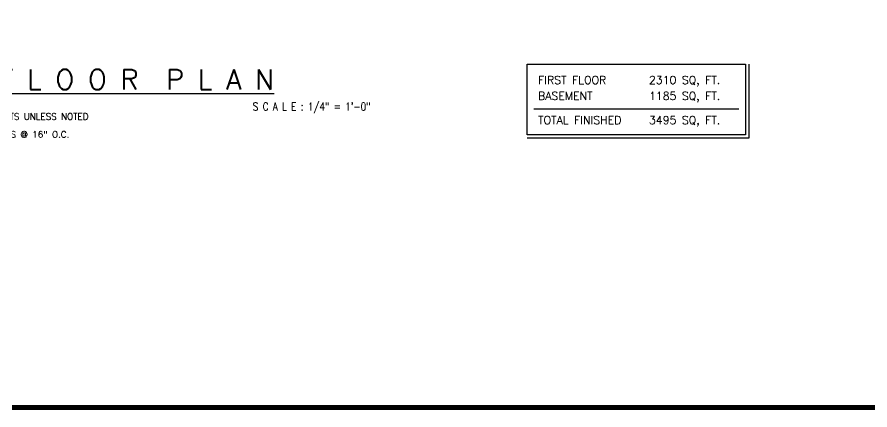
# Model space of a CAD drawing. Header units: inches. Extents: x -2 to 1640, y -2 to 1106.
# Drawn here: x 694 to 1206, y -2 to 234 of the extents above; entities that cross this region are included whole.
import ezdxf

# ---------------------------------------------------------------- set-up
doc = ezdxf.new("R2010")
doc.units = ezdxf.units.IN
doc.header["$LTSCALE"] = 14.4
doc.header["$MEASUREMENT"] = 0
doc.layers.add('A-ANNO-TEXT', color=7, linetype='Continuous')
doc.layers.add('A-ANNO-TTLB', color=6, linetype='Continuous')
doc.styles.add('RS', font='romans.shx', dxfattribs={"width": 0.9})

msp = doc.modelspace()

# ---------------------------------------------------------------- linework, layer by layer
at = {"layer": 'A-ANNO-TEXT'}
for p, q in [((1000.26592, 205.96951), (1131.26592, 205.96951)), ((1000.26592, 163.46951), (1000.26592, 205.96951)), ((1131.26592, 205.96951), (1131.26592, 163.46951)), ((1133.26592, 205.96951), (1133.26592, 161.46951)), ((1127.26592, 178.96951), (1004.26592, 178.96951)), ((1131.26592, 163.46951), (1000.26592, 163.46951)), ((1133.26592, 161.46951), (1000.26592, 161.46951))]:
    msp.add_line(p, q, dxfattribs=at)
at = {"layer": 'A-ANNO-TTLB', "const_width": 3}
msp.add_lwpolyline([(1510, 1095), (1510, 10, -0.414213562), (1500, 0), (10, 0, -0.414213562), (0, 10), (0, 1095, -0.414213562), (10, 1105), (1500, 1105, -0.414213562)], format="xyb", close=True, dxfattribs=at)

# ---------------------------------------------------------------- texts
at = {"layer": 'A-ANNO-TEXT', "style": 'RS'}
for s, height, p in [('%%UF I R S T  F L O O R  P L A N', 12, (590.73404, 190.73912)), ('FIRST FLOOR ', 4.8, (1006.76592, 193.96951)), ('2310 SQ, FT.', 4.8, (1073.26592, 193.96951)), ('BASEMENT', 4.8, (1006.76592, 184.46951)), ('1185 SQ, FT.', 4.8, (1073.26592, 184.46951)), ('ALL WINDOWS TO BE M & W CASEMENTS UNLESS NOTED', 3.84, (590.98892, 172.56356)), ('TOTAL FINISHED', 4.8, (1006.76592, 169.96951)), ('3495 SQ, FT.', 4.8, (1073.26592, 169.96951)), ('ALL EXTERIOR WALLS TO BE 2x6 STUDS @ 16" O.C.', 3.84, (590.98892, 161.83714))]:
    msp.add_text(s, height=height, dxfattribs=at).set_placement(p)
at = {"layer": 'A-ANNO-TEXT', "style": 'RS', "width": 0.8}
msp.add_text('S C A L E : 1/4" = 1\'-0"', height=4.8, dxfattribs=at).set_placement((835.67212, 178.07509))

doc.saveas('drawing.dxf')
